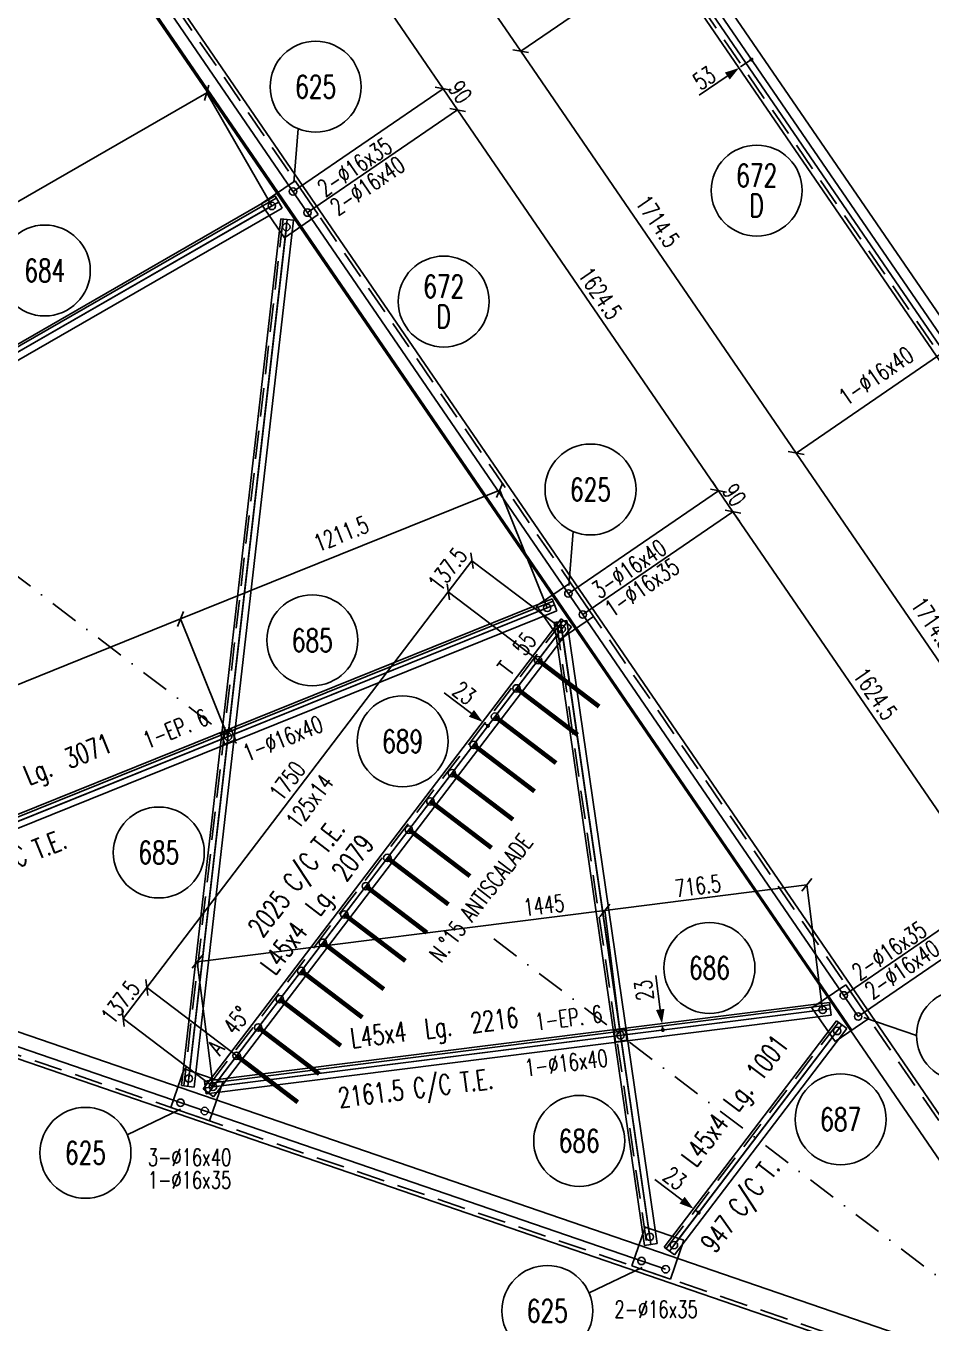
# Model space of a CAD drawing. Extents: x 106643 to 122863, y -59241 to -47761.
# Drawn here: x 110764 to 113947, y -56946 to -52381 of the extents above; entities that cross this region are included whole.
import ezdxf
from ezdxf.enums import TextEntityAlignment as Align

# ---------------------------------------------------------------- set-up
doc = ezdxf.new("R2010")
doc.units = 0
doc.header["$LTSCALE"] = 200
doc.header["$MEASUREMENT"] = 0
doc.linetypes.add('DASHDOT', pattern=[1, 0.5, -0.25, 0, -0.25])
doc.linetypes.add('DASHED', pattern=[0.75, 0.5, -0.25])
doc.layers.get('0').update_dxf_attribs({"linetype": 'CONTINUOUS'})
for name, color, linetype in [('ASSI', 3, 'CONTINUOUS'), ('BOLLINI_1', 7, 'CONTINUOUS'), ('BOLLINI_5', 7, 'CONTINUOUS'), ('FORI', 2, 'CONTINUOUS'), ('LINEA_ANG', 2, 'CONTINUOUS'), ('LINEE_PIASTRE', 2, 'CONTINUOUS'), ('LM', 7, 'CONTINUOUS'), ('LS', 7, 'CONTINUOUS'), ('MZ', 6, 'DASHDOT'), ('PIASTRE', 5, 'CONTINUOUS'), ('QT_MAL', 7, 'CONTINUOUS'), ('QT_MPR', 7, 'CONTINUOUS'), ('TRAT-Y', 7, 'DASHED')]:
    doc.layers.add(name, color=color, linetype=linetype)
doc.styles.add('QUOTE', font='ROMANS8.SHX', dxfattribs={"width": 0.7})
doc.styles.add('RQL', font='ROMANS8.SHX', dxfattribs={"width": 0.7})
doc.styles.add('RS', font='ROMANS8.shx', dxfattribs={"width": 0.7})
doc.styles.get("Standard").update_dxf_attribs({"font": 'ROMANS8.SHX', "width": 0.7})
doc.dimstyles.new('FRECCE1_20', dxfattribs={"dimtxt": 60, "dimasz": 6.6667, "dimexe": 0, "dimexo": 0, "dimgap": 1, "dimtad": 1, "dimzin": 0, "dimdsep": 46, "dimtxsty": 'RS', "dimblk1": 'QUOTP', "dimblk2": 'QUOTF', "dimsah": 1, "dimcen": 0, "dimclrd": 2, "dimclre": 2, "dimclrt": 7, "dimadec": 0, "dimazin": 0, "dimtfac": 1, "dimtix": 1, "dimtmove": 2, "dimatfit": 3, "dimldrblk": 'QUOTP', "dimfxl": 1, "dimtolj": 1, "dimtzin": 0, "dimarcsym": 0})
doc.dimstyles.new('TRATTO_20', dxfattribs={"dimscale": 0, "dimtxt": 60, "dimasz": 40, "dimexe": 0, "dimexo": 0, "dimgap": 10, "dimtad": 1, "dimrnd": 0.5, "dimdsep": 46, "dimtxsty": 'RS', "dimblk1": 'OBLIQUE', "dimblk2": 'OBLIQUE', "dimsah": 1, "dimcen": 0.09, "dimclrd": 2, "dimclre": 2, "dimclrt": 7, "dimadec": 0, "dimazin": 0, "dimtfac": 1, "dimtix": 1, "dimtmove": 2, "dimatfit": 3, "dimfxl": 1, "dimtolj": 1, "dimtzin": 0, "dimarcsym": 0})

# ---------------------------------------------------------------- blocks, each defined once
blk = doc.blocks.new('ASSE98')
blk.add_line((0, 0), (1, 0))
at = {"color": 7, "style": 'QUOTE', "width": 0.5, "flags": 1}
for tag, p in [('TI', (1.38308, 6.82731)), ('DI_S', (1.38308, 6.42178)), ('D_S', (1.38308, 6.02092)), ('E_S', (1.38308, 5.68065)), ('NFORI', (1.36454, 5.29792)), ('ALAR', (1.36349, 4.93246)), ('FAM', (1.3775, 4.54645)), ('ALA', (1.38308, 4.19257)), ('DISP2', (1.38308, 3.84971)), ('DISP1', (1.38308, 3.50686)), ('PINZAF', (1.38308, 3.164)), ('PINZAI', (1.38308, 2.82114)), ('TRP', (1.38308, 2.47829)), ('NP', (1.38308, 2.13543)), ('SV', (1.38308, 1.79257)), ('PESO', (1.38308, 1.44971)), ('QUA', (1.38308, 1.10686)), ('LUN', (1.38308, 0.764)), ('PROF', (1.38308, 0.42114)), ('POS', (1.38308, 0.07829))]:
    blk.add_attdef(tag, p, '', height=0.2, dxfattribs=at)
at = {"color": 7, "flags": 1}
for tag, p in [('LAV1', (3.07431, 6.82847)), ('LAV2', (3.07431, 6.49513)), ('LAV3', (3.07431, 6.1618)), ('LAV4', (3.07431, 5.82847)), ('LAV5', (3.07431, 5.49513)), ('LAV6', (3.07431, 5.1618)), ('LAV7', (3.07431, 4.82847)), ('LAV8', (3.07431, 4.49513)), ('LAV9', (3.07431, 4.1618)), ('LAV10', (3.07431, 3.82847))]:
    blk.add_attdef(tag, p, '', height=0.2, dxfattribs=at)
blk = doc.blocks.new('_OBLIQUE')
at = {"color": 0, "linetype": 'ByBlock'}
blk.add_line((-0.5, -0.5), (0.5, 0.5), dxfattribs=at)
blk = doc.blocks.new('*D58')
at = {"layer": 'QT_MPR', "color": 2, "lineweight": -2, "transparency": 16777216}
for p, q in [((113042.9, -52100.8), (112504.1, -52469.7)), ((112504.1, -52469.7), (113472.7, -53884.4)), ((114011.5, -53515.5), (113472.7, -53884.4))]:
    blk.add_line(p, q, dxfattribs=at)
at = {"layer": 'QT_MPR', "color": 2, "lineweight": -2, "transparency": 16777216, "xscale": 40, "yscale": 40, "zscale": 40}
for p, rotation in [((112504.1, -52469.7), 124.3993142064025), ((113472.7, -53884.4), 304.3993142064025)]:
    blk.add_blockref('_OBLIQUE', p, dxfattribs=dict(at, rotation=rotation))
at = {"layer": 'QT_MPR', "color": 7, "transparency": 16777216, "insert": (112985.7, -53068.6), "char_height": 60, "attachment_point": 5, "rotation": 304.3993, "style": 'RS'}
blk.add_mtext('\\A1;1714.5', dxfattribs=at)
blk = doc.blocks.new('*D57')
at = {"layer": 'QT_MPR', "color": 2, "lineweight": -2, "transparency": 16777216}
for p, q in [((112074.3, -50686.2), (111535.5, -51055.1)), ((111535.5, -51055.1), (112504.1, -52469.7)), ((113042.9, -52100.8), (112504.1, -52469.7))]:
    blk.add_line(p, q, dxfattribs=at)
at = {"layer": 'QT_MPR', "color": 2, "lineweight": -2, "transparency": 16777216, "xscale": 40, "yscale": 40, "zscale": 40}
for p, rotation in [((111535.5, -51055.1), 124.3993142064025), ((112504.1, -52469.7), 304.3993142064025)]:
    blk.add_blockref('_OBLIQUE', p, dxfattribs=dict(at, rotation=rotation))
at = {"layer": 'QT_MPR', "color": 7, "transparency": 16777216, "insert": (112042.3, -51714), "char_height": 60, "attachment_point": 5, "rotation": 304.3993, "style": 'RS'}
blk.add_mtext('\\A1;1714.5', dxfattribs=at)
blk = doc.blocks.new('*D63')
at = {"layer": 'QT_MPR', "color": 2, "lineweight": -2, "transparency": 16777216}
for p, q in [((114011.5, -53515.5), (113472.7, -53884.4)), ((113472.7, -53884.4), (114441.3, -55299)), ((114980.1, -54930.1), (114441.3, -55299))]:
    blk.add_line(p, q, dxfattribs=at)
at = {"layer": 'QT_MPR', "color": 2, "lineweight": -2, "transparency": 16777216, "xscale": 40, "yscale": 40, "zscale": 40}
for p, rotation in [((113472.7, -53884.4), 124.3993142064025), ((114441.3, -55299), 304.3993142064025)]:
    blk.add_blockref('_OBLIQUE', p, dxfattribs=dict(at, rotation=rotation))
at = {"layer": 'QT_MPR', "color": 7, "transparency": 16777216, "insert": (113954.3, -54483.3), "char_height": 60, "attachment_point": 5, "rotation": 304.3993, "style": 'RS'}
blk.add_mtext('\\A1;1714.5', dxfattribs=at)
blk = doc.blocks.new('QUOTP')
at = {"layer": 'ASSI', "color": 2, "const_width": 1.07}
blk.add_lwpolyline([(-0.53, 0, 1), (0.53, 0, 1)], format="xyb", close=True, dxfattribs=at)
blk = doc.blocks.new('QUOTF')
at = {"layer": 'LS', "color": 2}
blk.add_line((7.5, 0), (25.5, 0), dxfattribs=at)
blk.add_solid([(7.5, 2.25), (0, 0), (7.5, -2.25)], dxfattribs=at)
blk = doc.blocks.new('*D169')
at = {"layer": 'QT_MAL', "color": 2, "lineweight": -2, "transparency": 16777216}
blk.add_line((113310.1, -52503), (113277.4, -52525.4), dxfattribs=at)
at = {"layer": 'QT_MAL', "color": 2, "lineweight": -2, "transparency": 16777216, "xscale": 6.6667, "yscale": 6.6667, "zscale": 6.6667}
for name, p, rotation in [('QUOTP', (113315.6, -52499.2), 34.39931420640244), ('QUOTF', (113271.9, -52529.1), 214.3993142064025)]:
    blk.add_blockref(name, p, dxfattribs=dict(at, rotation=rotation))
at = {"layer": 'QT_MAL', "color": 7, "transparency": 16777216, "insert": (113149.5, -52564.6), "char_height": 60, "attachment_point": 5, "rotation": 34.3993, "style": 'RS'}
blk.add_mtext('\\A1;53', dxfattribs=at)
blk = doc.blocks.new('16')
blk.add_circle((0, 0), 1)
blk = doc.blocks.new('MRKR_98')
blk.add_point((0, 0))
at = {"color": 7, "style": 'QUOTE', "width": 0.5, "flags": 1}
for tag, p in [('TI', (3.73, 6.83)), ('AUX2', (3.71, 4.93)), ('NFORI', (3.72, 5.3)), ('DI_S', (3.73, 6.42)), ('D_S', (3.73, 6.02)), ('E_S', (3.73, 5.68)), ('FAM', (3.73, 4.55)), ('AUX1', (3.73, 4.19)), ('COMMESSA', (3.73, 3.85)), ('MD', (3.73, 3.51)), ('MP', (3.73, 3.16)), ('LARGHEZZA', (3.73, 2.82)), ('SPESSORE', (3.73, 2.48)), ('NP', (3.73, 2.14)), ('SV', (3.73, 1.79)), ('PESO', (3.73, 1.45)), ('QUA', (3.73, 1.11)), ('LUN', (3.73, 0.76)), ('PROF', (3.73, 0.42)), ('POS', (3.73, 0.08))]:
    blk.add_attdef(tag, p, '', height=0.2, dxfattribs=at)
at = {"color": 7, "flags": 1}
for tag, p in [('LAV1', (5.26, 6.88)), ('LAV2', (5.26, 6.55)), ('LAV3', (5.26, 6.21)), ('LAV4', (5.26, 5.88)), ('LAV5', (5.26, 5.55)), ('LAV6', (5.26, 5.21)), ('LAV7', (5.26, 4.88)), ('LAV8', (5.26, 4.55)), ('LAV9', (5.26, 4.21)), ('LAV10', (5.26, 3.88))]:
    blk.add_attdef(tag, p, '', height=0.2, dxfattribs=at)
blk = doc.blocks.new('*D72')
at = {"layer": 'QT_MPR', "color": 2, "lineweight": -2, "transparency": 16777216}
for p, q in [((110785.3, -51623.3), (111313.3, -51261.7)), ((111313.3, -51261.7), (112231.1, -52602.1)), ((111703, -52963.7), (112231.1, -52602.1))]:
    blk.add_line(p, q, dxfattribs=at)
at = {"layer": 'QT_MPR', "color": 2, "lineweight": -2, "transparency": 16777216, "xscale": 40, "yscale": 40, "zscale": 40}
for p, rotation in [((111313.3, -51261.7), 124.3993142064036), ((112231.1, -52602.1), 304.3993142064036)]:
    blk.add_blockref('_OBLIQUE', p, dxfattribs=dict(at, rotation=rotation))
at = {"layer": 'QT_MPR', "color": 7, "transparency": 16777216, "insert": (111808.8, -51908.7), "char_height": 60, "attachment_point": 5, "rotation": 304.3993, "style": 'RS'}
blk.add_mtext('\\A1;1624.5', dxfattribs=at)
blk = doc.blocks.new('*D75')
at = {"layer": 'QT_MPR', "color": 2, "lineweight": -2, "transparency": 16777216}
for p, q in [((111703, -52963.7), (112231.1, -52602.1)), ((112231.1, -52602.1), (112281.9, -52676.4)), ((111753.9, -53037.9), (112281.9, -52676.4))]:
    blk.add_line(p, q, dxfattribs=at)
at = {"layer": 'QT_MPR', "color": 2, "lineweight": -2, "transparency": 16777216, "xscale": 40, "yscale": 40, "zscale": 40}
for p, rotation in [((112231.1, -52602.1), 124.3993142064036), ((112281.9, -52676.4), 304.3993142064036)]:
    blk.add_blockref('_OBLIQUE', p, dxfattribs=dict(at, rotation=rotation))
at = {"layer": 'QT_MPR', "color": 7, "transparency": 16777216, "insert": (112291, -52613.5), "char_height": 60, "attachment_point": 5, "rotation": 304.3993, "style": 'RS'}
blk.add_mtext('\\A1;90', dxfattribs=at)
blk = doc.blocks.new('*D74')
at = {"layer": 'QT_MPR', "color": 2, "lineweight": -2, "transparency": 16777216}
for p, q in [((111753.9, -53037.9), (112281.9, -52676.4)), ((112281.9, -52676.4), (113199.7, -54016.7)), ((112671.6, -54378.3), (113199.7, -54016.7))]:
    blk.add_line(p, q, dxfattribs=at)
at = {"layer": 'QT_MPR', "color": 2, "lineweight": -2, "transparency": 16777216, "xscale": 40, "yscale": 40, "zscale": 40}
for p, rotation in [((112281.9, -52676.4), 124.3993142064036), ((113199.7, -54016.7), 304.3993142064036)]:
    blk.add_blockref('_OBLIQUE', p, dxfattribs=dict(at, rotation=rotation))
at = {"layer": 'QT_MPR', "color": 7, "transparency": 16777216, "insert": (112783.4, -53322), "char_height": 60, "attachment_point": 5, "rotation": 304.3993, "style": 'RS'}
blk.add_mtext('\\A1;1624.5', dxfattribs=at)
blk = doc.blocks.new('*D77')
at = {"layer": 'QT_MPR', "color": 2, "lineweight": -2, "transparency": 16777216}
for p, q in [((113199.7, -54016.7), (113177.1, -53983.7)), ((112671.6, -54378.3), (113199.7, -54016.7)), ((113199.7, -54016.7), (113250.5, -54091)), ((112722.5, -54452.6), (113250.5, -54091)), ((113250.5, -54091), (113273.1, -54124))]:
    blk.add_line(p, q, dxfattribs=at)
at = {"layer": 'QT_MPR', "color": 2, "lineweight": -2, "transparency": 16777216, "xscale": 40, "yscale": 40, "zscale": 40}
for p, rotation in [((113199.7, -54016.7), 304.3993142064036), ((113250.5, -54091), 124.3993142064036)]:
    blk.add_blockref('_OBLIQUE', p, dxfattribs=dict(at, rotation=rotation))
at = {"layer": 'QT_MPR', "color": 7, "transparency": 16777216, "insert": (113255.3, -54031.5), "char_height": 60, "attachment_point": 5, "rotation": 304.3993, "style": 'RS'}
blk.add_mtext('\\A1;90', dxfattribs=at)
blk = doc.blocks.new('*D76')
at = {"layer": 'QT_MPR', "color": 2, "lineweight": -2, "transparency": 16777216}
for p, q in [((112722.5, -54452.6), (113250.5, -54091)), ((113250.5, -54091), (114168.3, -55431.4)), ((113640.2, -55792.9), (114168.3, -55431.4))]:
    blk.add_line(p, q, dxfattribs=at)
at = {"layer": 'QT_MPR', "color": 2, "lineweight": -2, "transparency": 16777216, "xscale": 40, "yscale": 40, "zscale": 40}
for p, rotation in [((113250.5, -54091), 124.3993142064036), ((114168.3, -55431.4), 304.3993142064036)]:
    blk.add_blockref('_OBLIQUE', p, dxfattribs=dict(at, rotation=rotation))
at = {"layer": 'QT_MPR', "color": 7, "transparency": 16777216, "insert": (113751.2, -54732.1), "char_height": 60, "attachment_point": 5, "rotation": 304.3993, "style": 'RS'}
blk.add_mtext('\\A1;1624.5', dxfattribs=at)
blk = doc.blocks.new('*D79')
at = {"layer": 'QT_MPR', "color": 2, "lineweight": -2, "transparency": 16777216}
for p, q in [((113640.2, -55792.9), (114168.3, -55431.4)), ((114168.3, -55431.4), (114219.1, -55505.6)), ((113691.1, -55867.2), (114219.1, -55505.6))]:
    blk.add_line(p, q, dxfattribs=at)
at = {"layer": 'QT_MPR', "color": 2, "lineweight": -2, "transparency": 16777216, "xscale": 40, "yscale": 40, "zscale": 40}
for p, rotation in [((114168.3, -55431.4), 124.3993142064036), ((114219.1, -55505.6), 304.3993142064036)]:
    blk.add_blockref('_OBLIQUE', p, dxfattribs=dict(at, rotation=rotation))
at = {"layer": 'QT_MPR', "color": 7, "transparency": 16777216, "insert": (114235.7, -55437), "char_height": 60, "attachment_point": 5, "rotation": 304.3993, "style": 'RS'}
blk.add_mtext('\\A1;90', dxfattribs=at)
blk = doc.blocks.new('*D78')
at = {"layer": 'QT_MPR', "color": 2, "lineweight": -2, "transparency": 16777216}
for p, q in [((113691.1, -55867.2), (114219.1, -55505.6)), ((114219.1, -55505.6), (114967.3, -56598.4)), ((114472.3, -56937.4), (114967.3, -56598.4))]:
    blk.add_line(p, q, dxfattribs=at)
at = {"layer": 'QT_MPR', "color": 2, "lineweight": -2, "transparency": 16777216, "xscale": 40, "yscale": 40, "zscale": 40}
for p, rotation in [((114219.1, -55505.6), 124.3993142064036), ((114967.3, -56598.4), 304.3993142064036)]:
    blk.add_blockref('_OBLIQUE', p, dxfattribs=dict(at, rotation=rotation))
at = {"layer": 'QT_MPR', "color": 7, "transparency": 16777216, "insert": (114624.5, -56013.5), "char_height": 60, "attachment_point": 5, "rotation": 304.3993, "style": 'RS'}
blk.add_mtext('\\A1;1324.5', dxfattribs=at)
blk = doc.blocks.new('*D174')
at = {"layer": 'QT_MAL', "color": 2, "lineweight": -2, "transparency": 16777216}
blk.add_line((113003, -55908.2), (113001.8, -55898.6), dxfattribs=at)
at = {"layer": 'QT_MAL', "color": 2, "lineweight": -2, "transparency": 16777216, "xscale": 6.6667, "yscale": 6.6667, "zscale": 6.6667}
for name, p, rotation in [('QUOTF', (113001, -55892), 97.2026558684446), ('QUOTP', (113003.9, -55914.8), 277.2026558684446)]:
    blk.add_blockref(name, p, dxfattribs=dict(at, rotation=rotation))
at = {"layer": 'QT_MAL', "color": 7, "transparency": 16777216, "insert": (112937.9, -55775.4), "char_height": 60, "attachment_point": 5, "rotation": 97.2027, "style": 'RS'}
blk.add_mtext('\\A1;23', dxfattribs=at)
blk = doc.blocks.new('*D173')
at = {"layer": 'QT_MAL', "color": 2, "lineweight": -2, "transparency": 16777216}
blk.add_line((113124.5, -56553.8), (113116.8, -56548), dxfattribs=at)
at = {"layer": 'QT_MAL', "color": 2, "lineweight": -2, "transparency": 16777216, "xscale": 6.6667, "yscale": 6.6667, "zscale": 6.6667}
for name, p, rotation in [('QUOTF', (113111.5, -56543.9), 142.7210352037879), ('QUOTP', (113129.8, -56557.9), 322.7210352037879)]:
    blk.add_blockref(name, p, dxfattribs=dict(at, rotation=rotation))
at = {"layer": 'QT_MAL', "color": 7, "transparency": 16777216, "insert": (113046, -56437.3), "char_height": 60, "attachment_point": 5, "rotation": 322.721, "style": 'RS'}
blk.add_mtext('\\A1;23', dxfattribs=at)
blk = doc.blocks.new('*D85')
at = {"layer": 'QT_MPR', "color": 2, "lineweight": -2, "transparency": 16777216}
for p, q in [((111366.1, -55675.3), (112799.8, -55494.1)), ((112855.3, -55933.6), (112799.8, -55494.1)), ((111421.6, -56114.8), (111366.1, -55675.3))]:
    blk.add_line(p, q, dxfattribs=at)
at = {"layer": 'QT_MPR', "color": 2, "lineweight": -2, "transparency": 16777216, "xscale": 40, "yscale": 40, "zscale": 40}
for p, rotation in [((112799.8, -55494.1), 7.202655868444603), ((111366.1, -55675.3), 187.2026558684446)]:
    blk.add_blockref('_OBLIQUE', p, dxfattribs=dict(at, rotation=rotation))
at = {"layer": 'QT_MPR', "color": 7, "transparency": 16777216, "insert": (112585.4, -55475.7), "char_height": 60, "attachment_point": 5, "rotation": 7.2027, "style": 'RS'}
blk.add_mtext('\\A1;1445', dxfattribs=at)
blk = doc.blocks.new('*D84')
at = {"layer": 'QT_MPR', "color": 2, "lineweight": -2, "transparency": 16777216}
for p, q in [((112799.8, -55494.1), (113510.4, -55404.3)), ((113566, -55843.8), (113510.4, -55404.3)), ((112855.3, -55933.6), (112799.8, -55494.1))]:
    blk.add_line(p, q, dxfattribs=at)
at = {"layer": 'QT_MPR', "color": 2, "lineweight": -2, "transparency": 16777216, "xscale": 40, "yscale": 40, "zscale": 40}
for p, rotation in [((113510.4, -55404.3), 7.202655868444603), ((112799.8, -55494.1), 187.2026558684446)]:
    blk.add_blockref('_OBLIQUE', p, dxfattribs=dict(at, rotation=rotation))
at = {"layer": 'QT_MPR', "color": 7, "transparency": 16777216, "insert": (113127.4, -55407.5), "char_height": 60, "attachment_point": 5, "rotation": 7.2027, "style": 'RS'}
blk.add_mtext('\\A1;716.5', dxfattribs=at)
blk = doc.blocks.new('*D83')
at = {"layer": 'QT_MPR', "color": 2, "lineweight": -2, "transparency": 16777216}
for p, q in [((109633, -55143.7), (111307.2, -54468.2)), ((111474.2, -54882.3), (111307.2, -54468.2)), ((109800.1, -55557.8), (109633, -55143.7))]:
    blk.add_line(p, q, dxfattribs=at)
at = {"layer": 'QT_MPR', "color": 2, "lineweight": -2, "transparency": 16777216, "xscale": 40, "yscale": 40, "zscale": 40}
for p, rotation in [((111307.2, -54468.2), 21.9738521978204), ((109633, -55143.7), 201.9738521978204)]:
    blk.add_blockref('_OBLIQUE', p, dxfattribs=dict(at, rotation=rotation))
at = {"layer": 'QT_MPR', "color": 7, "transparency": 16777216, "insert": (110483.3, -54750.9), "char_height": 60, "attachment_point": 5, "rotation": 21.9739, "style": 'RS'}
blk.add_mtext('\\A1;1805', dxfattribs=at)
blk = doc.blocks.new('*D82')
at = {"layer": 'QT_MPR', "color": 2, "lineweight": -2, "transparency": 16777216}
for p, q in [((111307.2, -54468.2), (112430.3, -54015.1)), ((112597.4, -54429.2), (112430.3, -54015.1)), ((111474.2, -54882.3), (111307.2, -54468.2))]:
    blk.add_line(p, q, dxfattribs=at)
at = {"layer": 'QT_MPR', "color": 2, "lineweight": -2, "transparency": 16777216, "xscale": 40, "yscale": 40, "zscale": 40}
for p, rotation in [((112430.3, -54015.1), 21.9738521978204), ((111307.2, -54468.2), 201.9738521978204)]:
    blk.add_blockref('_OBLIQUE', p, dxfattribs=dict(at, rotation=rotation))
at = {"layer": 'QT_MPR', "color": 7, "transparency": 16777216, "insert": (111872.5, -54168.4), "char_height": 60, "attachment_point": 5, "rotation": 21.9739, "style": 'RS'}
blk.add_mtext('\\A1;1211.5', dxfattribs=at)
blk = doc.blocks.new('*D80')
at = {"layer": 'QT_MPR', "color": 2, "lineweight": -2, "transparency": 16777216}
for p, q in [((109914.5, -53471.3), (111399.5, -52616.3)), ((111628.8, -53014.5), (111399.5, -52616.3)), ((110143.7, -53869.5), (109914.5, -53471.3))]:
    blk.add_line(p, q, dxfattribs=at)
at = {"layer": 'QT_MPR', "color": 2, "lineweight": -2, "transparency": 16777216, "xscale": 40, "yscale": 40, "zscale": 40}
for p, rotation in [((111399.5, -52616.3), 29.93050479606758), ((109914.5, -53471.3), 209.9305047960676)]:
    blk.add_blockref('_OBLIQUE', p, dxfattribs=dict(at, rotation=rotation))
at = {"layer": 'QT_MPR', "color": 7, "transparency": 16777216, "insert": (110640.6, -52992.1), "char_height": 60, "attachment_point": 5, "rotation": 29.9305, "style": 'RS'}
blk.add_mtext('\\A1;1713.5', dxfattribs=at)
blk = doc.blocks.new('xxx')
blk.add_circle((0, 0), 8)
at = {"color": 3, "style": 'RQL', "width": 0.7}
blk.add_attdef('POS', text='', height=4, dxfattribs=at).set_placement((0, 0), align=Align.MIDDLE)
at = {"color": 3, "style": 'RQL', "width": 0.7, "flags": 1}
blk.add_attdef('POS1', (-0.39, -5.42), '', height=2, dxfattribs=at)
at = {"style": 'RQL', "width": 0.7, "flags": 1}
blk.add_attdef('TIPO', (-0.39, -8.66), '', height=2, dxfattribs=at)
blk = doc.blocks.new('YYY')
blk.add_circle((0, 0), 8)
at = {"color": 3, "style": 'RQL', "width": 0.7}
for tag, p in [('POS3', (0, 0.65)), ('POS2', (0, -4.63))]:
    blk.add_attdef(tag, text='', height=4, dxfattribs=at).set_placement(p, align=Align.CENTER)
at = {"style": 'RQL', "width": 0.7, "flags": 1}
blk.add_attdef('TIPO', text='', height=3, dxfattribs=at).set_placement((0, 0), align=Align.MIDDLE_CENTER)
blk = doc.blocks.new('IQ')
for p, q in [((0.5, 0.5), (-0.5, 0.5)), ((-0.5, 0.5), (-0.5, -0.5)), ((0.5, -0.5), (0.5, 0.5)), ((-0.5, -0.5), (0.5, -0.5))]:
    blk.add_line(p, q)
at = {"flags": 1}
for tag, p in [('SPESSORE', (0, -0.01)), ('NUMERO', (0, -0.34))]:
    blk.add_attdef(tag, p, '', height=0.2, dxfattribs=at)
blk = doc.blocks.new('bull')
at = {"style": 'RS', "width": 0.7, "flags": 1}
for tag, p in [('NN', (-12.25, 0)), ('DIAMETRO', (0, -4.86)), ('SERRAGGIO', (0, -9.71)), ('LUNGHEZZA', (0, -14.57)), ('NB', (0, -19.43)), ('TIPO', (0, -24.12)), ('EL', (-0.14, -29))]:
    blk.add_attdef(tag, p, '', height=3, dxfattribs=at)
at = {"style": 'RS', "width": 0.7}
blk.add_attdef('BULLONE', (0, 0), '', height=3, dxfattribs=at)
blk = doc.blocks.new('imbbull')
at = {"style": 'RS', "width": 0.7, "flags": 1}
for tag, p in [('NN', (-11.1, 0)), ('DIAMETRO', (0, -4.86)), ('SERRAGGIO', (0, -9.71)), ('LUNGHEZZA', (0, -14.57)), ('NB', (0, -19.43)), ('TIPO', (0, -24.38)), ('EL', (-0.14, -29.26))]:
    blk.add_attdef(tag, p, '', height=3, dxfattribs=at)
at = {"style": 'RS', "width": 0.7}
blk.add_attdef('BULLONE', (0, 0), '', height=3, dxfattribs=at)
blk = doc.blocks.new('*D122')
at = {"layer": 'QT_MPR', "color": 2, "lineweight": -2, "transparency": 16777216}
for p, q in [((111105.8, -55874.4), (111189, -55765)), ((111504.9, -56005.4), (111189, -55765)), ((111421.6, -56114.8), (111105.8, -55874.4))]:
    blk.add_line(p, q, dxfattribs=at)
at = {"layer": 'QT_MPR', "color": 2, "lineweight": -2, "transparency": 16777216, "xscale": 40, "yscale": 40, "zscale": 40}
for p, rotation in [((111189, -55765), 52.72103520378789), ((111105.8, -55874.4), 232.7210352037879)]:
    blk.add_blockref('_OBLIQUE', p, dxfattribs=dict(at, rotation=rotation))
at = {"layer": 'QT_MPR', "color": 7, "transparency": 16777216, "insert": (111095.6, -55816.9), "char_height": 60, "attachment_point": 5, "rotation": 52.721, "style": 'RS'}
blk.add_mtext('\\A1;137.5', dxfattribs=at)
blk = doc.blocks.new('*D121')
at = {"layer": 'QT_MPR', "color": 2, "lineweight": -2, "transparency": 16777216}
for p, q in [((111189, -55765), (112249.1, -54372.4)), ((112564.9, -54612.8), (112249.1, -54372.4)), ((111504.9, -56005.4), (111189, -55765))]:
    blk.add_line(p, q, dxfattribs=at)
at = {"layer": 'QT_MPR', "color": 2, "lineweight": -2, "transparency": 16777216, "xscale": 40, "yscale": 40, "zscale": 40}
for p, rotation in [((112249.1, -54372.4), 52.72103520378789), ((111189, -55765), 232.7210352037879)]:
    blk.add_blockref('_OBLIQUE', p, dxfattribs=dict(at, rotation=rotation))
at = {"layer": 'QT_MPR', "color": 7, "transparency": 16777216, "insert": (111762, -55110.4), "char_height": 60, "attachment_point": 5, "rotation": 52.721, "style": 'RS'}
blk.add_mtext('\\A1;125x14', dxfattribs=at)
blk = doc.blocks.new('*D120')
at = {"layer": 'QT_MPR', "color": 2, "lineweight": -2, "transparency": 16777216}
for p, q in [((111189, -55765), (112249.1, -54372.4)), ((112564.9, -54612.8), (112249.1, -54372.4)), ((111504.9, -56005.4), (111189, -55765))]:
    blk.add_line(p, q, dxfattribs=at)
at = {"layer": 'QT_MPR', "color": 2, "lineweight": -2, "transparency": 16777216, "xscale": 40, "yscale": 40, "zscale": 40}
for p, rotation in [((112249.1, -54372.4), 52.72103520378789), ((111189, -55765), 232.7210352037879)]:
    blk.add_blockref('_OBLIQUE', p, dxfattribs=dict(at, rotation=rotation))
at = {"layer": 'QT_MPR', "color": 7, "transparency": 16777216, "insert": (111683.1, -55038.2), "char_height": 60, "attachment_point": 5, "rotation": 52.721, "style": 'RS'}
blk.add_mtext('\\A1;1750', dxfattribs=at)
blk = doc.blocks.new('*D119')
at = {"layer": 'QT_MPR', "color": 2, "lineweight": -2, "transparency": 16777216}
for p, q in [((112249.1, -54372.4), (112332.4, -54263)), ((112648.2, -54503.4), (112332.4, -54263)), ((112564.9, -54612.8), (112249.1, -54372.4))]:
    blk.add_line(p, q, dxfattribs=at)
at = {"layer": 'QT_MPR', "color": 2, "lineweight": -2, "transparency": 16777216, "xscale": 40, "yscale": 40, "zscale": 40}
for p, rotation in [((112332.4, -54263), 52.72103520378789), ((112249.1, -54372.4), 232.7210352037879)]:
    blk.add_blockref('_OBLIQUE', p, dxfattribs=dict(at, rotation=rotation))
at = {"layer": 'QT_MPR', "color": 7, "transparency": 16777216, "insert": (112246.4, -54292.9), "char_height": 60, "attachment_point": 5, "rotation": 52.721, "style": 'RS'}
blk.add_mtext('\\A1;137.5', dxfattribs=at)
blk = doc.blocks.new('*D177')
at = {"layer": 'QT_MAL', "color": 2, "lineweight": -2, "transparency": 16777216}
blk.add_line((112383.3, -54840.5), (112375.6, -54834.6), dxfattribs=at)
at = {"layer": 'QT_MAL', "color": 2, "lineweight": -2, "transparency": 16777216, "xscale": 6.6667, "yscale": 6.6667, "zscale": 6.6667}
for name, p, rotation in [('QUOTF', (112370.3, -54830.6), 142.7210352037879), ('QUOTP', (112388.6, -54844.5), 322.7210352037879)]:
    blk.add_blockref(name, p, dxfattribs=dict(at, rotation=rotation))
at = {"layer": 'QT_MAL', "color": 7, "transparency": 16777216, "insert": (112305.5, -54729.1), "char_height": 60, "attachment_point": 5, "rotation": 322.721, "style": 'RS'}
blk.add_mtext('\\A1;23', dxfattribs=at)

msp = doc.modelspace()

# ---------------------------------------------------------------- linework, layer by layer
at = {"layer": 'LINEA_ANG'}
for p, q in [((111090.293, -49342.91), (115709.948, -56089.919)), ((115734.492, -55966.462), (111189.977, -49329.194)), ((114472.267, -56937.354), (109852.613, -50190.346)), ((109778.352, -50241.192), (114398.007, -56988.2)), ((111639.684, -52979.376), (108142.827, -54992.636)), ((111643.925, -52986.743), (108147.068, -55000.003)), ((111664.631, -53022.708), (111639.684, -52979.376)), ((108167.774, -55035.968), (111664.631, -53022.708)), ((111659.825, -53059.333), (111310.486, -56110.399)), ((111355.194, -56115.518), (111704.533, -53064.452)), ((111704.533, -53064.452), (111659.825, -53059.333)), ((109766.479, -55546.6), (112614.385, -54397.483)), ((109769.659, -55554.483), (112617.565, -54405.365)), ((112614.385, -54397.483), (112631.223, -54439.214)), ((112631.223, -54439.214), (109783.317, -55588.331)), ((112646.257, -54468.001), (111387.015, -56122.252)), ((111422.821, -56149.509), (112682.064, -54495.257)), ((112666.108, -54473.541), (112621.573, -54479.99)), ((112621.573, -54479.99), (112939.147, -56673.116)), ((112682.064, -54495.257), (112646.257, -54468.001)), ((112983.683, -56666.667), (112666.108, -54473.541)), ((114282.73, -57139.865), (106705.29, -54537.066)), ((106676.053, -54622.185), (114253.492, -57224.983)), ((111391.929, -56095.359), (113590.442, -55817.518)), ((111392.994, -56103.792), (113591.508, -55825.951)), ((113590.442, -55817.518), (113596.084, -55862.163)), ((113596.084, -55862.163), (111397.571, -56140.004)), ((113614.857, -55882.642), (113008.555, -56679.133)), ((113044.362, -56706.389), (113650.664, -55909.898)), ((113650.664, -55909.898), (113614.857, -55882.642)), ((111397.571, -56140.004), (111391.929, -56095.359)), ((111310.486, -56110.399), (111355.194, -56115.518)), ((111387.015, -56122.252), (111422.821, -56149.509)), ((112939.147, -56673.116), (112983.683, -56666.667)), ((113008.555, -56679.133), (113044.362, -56706.389))]:
    msp.add_line(p, q, dxfattribs=at)
at = {"layer": 'LINEE_PIASTRE'}
for p, q in [((111710.044, -52926.135), (111591.226, -53007.489)), ((111791.398, -53044.953), (111710.044, -52926.135)), ((111591.226, -53007.489), (111672.58, -53126.307)), ((111672.58, -53126.307), (111791.398, -53044.953)), ((112678.644, -54340.776), (112559.826, -54422.13)), ((112759.998, -54459.594), (112678.644, -54340.776)), ((112559.826, -54422.13), (112641.18, -54540.947)), ((112641.18, -54540.947), (112759.998, -54459.594)), ((113647.244, -55755.417), (113528.426, -55836.771)), ((113728.598, -55874.235), (113647.244, -55755.417)), ((113528.426, -55836.771), (113609.78, -55955.588)), ((113609.78, -55955.588), (113728.598, -55874.235)), ((111272.936, -56187.437), (111319.716, -56051.248)), ((111319.716, -56051.248), (111455.906, -56098.028)), ((111455.906, -56098.028), (111409.126, -56234.217)), ((111409.126, -56234.217), (111272.936, -56187.437)), ((112894.412, -56744.403), (112941.192, -56608.213)), ((112941.192, -56608.213), (113077.382, -56654.994)), ((113077.382, -56654.994), (113030.602, -56791.183)), ((113030.602, -56791.183), (112894.412, -56744.403))]:
    msp.add_line(p, q, dxfattribs=at)
at = {"layer": 'LS', "color": 6}
for p, q in [((115920.784, -56344.744), (111077.784, -49271.539)), ((113669.189, -55914.911), (109611.307, -49988.373)), ((113691.065, -55867.21), (109819.608, -50212.944)), ((114980.059, -54930.103), (112074.259, -50686.18)), ((111706.037, -52932.569), (111721.355, -52742.758)), ((108178.647, -55000.86), (111628.759, -53014.514)), ((111679.605, -53088.774), (111336.481, -56085.554)), ((112672.936, -54350.076), (112688.254, -54160.266)), ((109800.123, -55557.826), (112597.359, -54429.155)), ((112648.205, -54503.415), (111421.599, -56114.792)), ((112648.205, -54503.415), (112957.957, -56642.52)), ((113013.837, -56756.876), (108064.291, -55056.741)), ((111421.599, -56114.792), (113565.959, -55843.795)), ((113711.152, -55871.116), (113896.045, -55933.991)), ((113043.075, -56671.758), (113616.805, -55918.056)), ((111119.894, -56283.562), (111306.798, -56193.628)), ((112744.524, -56840.189), (112931.427, -56750.255))]:
    msp.add_line(p, q, dxfattribs=at)
at = {"layer": 'LS', "color": 6, "const_width": 16}
for points in [[(112564.921, -54612.824), (112779.759, -54776.362)], [(112413.497, -54811.748), (112628.335, -54975.286)], [(112262.073, -55010.672), (112476.911, -55174.21)], [(112110.649, -55209.595), (112325.487, -55373.133)], [(111959.155, -55408.612), (112173.993, -55572.15)], [(111807.731, -55607.536), (112022.569, -55771.074)], [(111656.307, -55806.46), (111871.144, -55969.998)], [(111504.882, -56005.384), (111719.72, -56168.922)]]:
    msp.add_lwpolyline(points, dxfattribs=at)
at = {"layer": 'LS', "color": 2, "linetype": 'DASHED', "const_width": 16}
for points in [[(112489.209, -54712.286), (112704.047, -54875.824)], [(112337.785, -54911.21), (112552.623, -55074.748)], [(112186.361, -55110.133), (112401.199, -55273.672)], [(112034.867, -55309.15), (112249.705, -55472.688)], [(111883.443, -55508.074), (112098.281, -55671.612)], [(111732.019, -55706.998), (111946.856, -55870.536)], [(111580.595, -55905.922), (111795.432, -56069.46)]]:
    msp.add_lwpolyline(points, dxfattribs=at)
at = {"layer": 'MZ'}
for p, q in [((107992.774, -52232.172), (111504.597, -54905.427)), ((112409.385, -55594.166), (114432.315, -57134.053))]:
    msp.add_line(p, q, dxfattribs=at)
at = {"layer": 'TRAT-Y'}
for p, q in [((111101.02, -49335.566), (115720.674, -56082.574)), ((109935.186, -50333.954), (114461.622, -56944.818)), ((111668.27, -53060.3), (111318.931, -56111.366)), ((112653.021, -54473.149), (111393.778, -56127.401)), ((112629.985, -54478.772), (112947.559, -56671.898)), ((106680.276, -54609.89), (114257.715, -57212.688)), ((113621.621, -55887.79), (113015.319, -56684.282))]:
    msp.add_line(p, q, dxfattribs=at)

# ---------------------------------------------------------------- block references
at = {"layer": 'ASSI'}
for p, xscale, rotation in [((111115.047, -49325.961), 8177, 304.3993142064026), ((106676.053, -54622.185), 8012, 341.0427562011729)]:
    msp.add_blockref('ASSE98', p, dxfattribs=dict(at, xscale=xscale, rotation=rotation))
for p, xscale, zscale, rotation in [((114472.267, -56937.354), 8176.999999999999, 8176.999999999999, 124.3993142064035), ((111682.676, -53061.95), 3071, 3071, 263.4682182097559), ((112644.335, -54476.694), 2216, 2216, 278.2394145391318)]:
    msp.add_blockref('ASSE98', p, dxfattribs=dict(at, xscale=xscale, zscale=zscale, rotation=rotation))
ref = msp.add_blockref('ASSE98', (111652.158, -53001.042), dxfattribs=dict(at, xscale=4035, zscale=4035, rotation=209.9305047960676))
ref.add_attrib('PROF', 'L50x4', (108977.125, -54419.991), dxfattribs={"layer": '0', "color": 2, "height": 70, "rotation": 29.930505, "style": 'QUOTE', "width": 0.7})
ref.add_attrib('LUN', '4035', (109414.658, -54168.088), dxfattribs={"layer": '0', "color": 2, "height": 70, "rotation": 29.930505, "style": 'QUOTE', "width": 0.7})
ref.add_attrib('PESO', '3981 C/C T.E.', (109116.831, -54662.647), dxfattribs={"layer": '0', "color": 2, "height": 70, "rotation": 29.930505, "style": 'QUOTE', "width": 0.7})
ref.add_attrib('SV', 'Lg.', (109281.082, -54244.993), dxfattribs={"layer": '0', "color": 2, "height": 70, "rotation": 29.930505, "style": 'QUOTE', "width": 0.7})
ref = msp.add_blockref('ASSE98', (112622.991, -54418.812), dxfattribs=dict(at, xscale=3071, zscale=3071, rotation=201.9738521978204))
ref.add_attrib('PROF', 'L45x4', (110448.52, -55185.132), dxfattribs={"layer": '0', "color": 2, "height": 70, "rotation": 21.973852, "style": 'QUOTE', "width": 0.7})
ref.add_attrib('LUN', '3071', (110916.711, -54996.22), dxfattribs={"layer": '0', "color": 2, "height": 70, "rotation": 21.973852, "style": 'QUOTE', "width": 0.7})
ref.add_attrib('PESO', '3016.5 C/C T.E.', (110404.823, -55476.425), dxfattribs={"layer": '0', "color": 2, "height": 70, "rotation": 21.973852, "style": 'QUOTE', "width": 0.7})
ref.add_attrib('SV', 'Lg.', (110773.775, -55053.894), dxfattribs={"layer": '0', "color": 2, "height": 70, "rotation": 21.973852, "style": 'QUOTE', "width": 0.7})
ref = msp.add_blockref('ASSE98', (112664.558, -54481.932), dxfattribs=dict(at, xscale=2079, zscale=2079, rotation=232.7210352037878))
ref.add_attrib('PROF', 'L45x4', (111638.17, -55726.542), dxfattribs={"layer": '0', "color": 2, "height": 70, "rotation": 52.721035, "style": 'QUOTE', "width": 0.7})
ref.add_attrib('LUN', '2079', (111889.877, -55395.878), dxfattribs={"layer": '0', "color": 2, "height": 70, "rotation": 52.721035, "style": 'QUOTE', "width": 0.7})
ref.add_attrib('PESO', '2025 C/C T.E.', (111595.586, -55593.554), dxfattribs={"layer": '0', "color": 2, "height": 70, "rotation": 52.721035, "style": 'QUOTE', "width": 0.7})
ref.add_attrib('SV', 'Lg.', (111796.259, -55518.863), dxfattribs={"layer": '0', "color": 2, "height": 70, "rotation": 52.721035, "style": 'QUOTE', "width": 0.7})
ref.add_attrib('LAV1', 'T  55', (112467.057, -54670.997), dxfattribs={"layer": '0', "color": 254, "height": 60, "rotation": 52.721035, "width": 0.7})
ref.add_attrib('LAV2', 'A  45%%d', (111445.968, -56007.884), dxfattribs={"layer": '0', "color": 254, "height": 60, "rotation": 52.721035, "width": 0.7})
ref = msp.add_blockref('ASSE98', (113593.326, -55840.337), dxfattribs=dict(at, xscale=2216, zscale=2216, rotation=187.2026558684446))
ref.add_attrib('PROF', 'L45x4', (111909.647, -55978.386), dxfattribs={"layer": '0', "color": 2, "height": 70, "rotation": 7.202656, "style": 'QUOTE', "width": 0.7})
ref.add_attrib('LUN', '2216', (112332.36, -55924.965), dxfattribs={"layer": '0', "color": 2, "height": 70, "rotation": 7.202656, "style": 'QUOTE', "width": 0.7})
ref.add_attrib('PESO', '2161.5 C/C T.E.', (111867.038, -56188.36), dxfattribs={"layer": '0', "color": 2, "height": 70, "rotation": 7.202656, "style": 'QUOTE', "width": 0.7})
ref.add_attrib('SV', 'Lg.', (112170.336, -55945.441), dxfattribs={"layer": '0', "color": 2, "height": 70, "rotation": 7.202656, "style": 'QUOTE', "width": 0.7})
ref = msp.add_blockref('ASSE98', (113633.158, -55896.573), dxfattribs=dict(at, xscale=1001, zscale=1001, rotation=232.7210352037878))
ref.add_attrib('PROF', 'L45x4', (113119.342, -56401.514), dxfattribs={"layer": '0', "color": 2, "height": 70, "rotation": 52.721035, "style": 'QUOTE', "width": 0.7})
ref.add_attrib('LUN', '1001', (113348.173, -56100.903), dxfattribs={"layer": '0', "color": 2, "height": 70, "rotation": 52.721035, "style": 'QUOTE', "width": 0.7})
ref.add_attrib('PESO', '947 C/C T.', (113187.394, -56704.606), dxfattribs={"layer": '0', "color": 2, "height": 70, "rotation": 52.721035, "style": 'QUOTE', "width": 0.7})
ref.add_attrib('SV', 'Lg.', (113267.035, -56207.492), dxfattribs={"layer": '0', "color": 2, "height": 70, "rotation": 52.721035, "style": 'QUOTE', "width": 0.7})
at = {"layer": 'BOLLINI_1', "xscale": 20, "yscale": 20, "zscale": 20}
for p, values in [((111782.643, -52594.962), {'POS': '625'}), ((110829.84, -53241.767), {'POS': '684'}), ((112749.542, -54012.469), {'POS': '625'}), ((111770.904, -54543.257), {'POS': '685'}), ((112088.486, -54898.815), {'POS': '689'}), ((111230.891, -55290.164), {'POS': '685'}), ((113167.828, -55696.436), {'POS': '686'}), ((114056.044, -55933.475), {'POS': '625'}), ((113629.406, -56229.256), {'POS': '687'}), ((112709.739, -56305.019), {'POS': '686'}), ((110972.997, -56346.975), {'POS': '625'}), ((112597.626, -56903.602), {'POS': '625'})]:
    msp.add_blockref('xxx', p, dxfattribs=at).add_auto_attribs(values)
at = {"layer": 'BOLLINI_5'}
ref = msp.add_blockref('YYY', (113334.124, -52960.535), dxfattribs=dict(at, xscale=-19.99970832482618, yscale=19.99970832476798, zscale=19.99970832479172))
ref.add_attrib('POS3', '672', dxfattribs={"layer": '0', "color": 3, "height": 79.9988, "style": 'RQL', "width": 0.7}).set_placement((113334.124, -52947.596), align=Align.CENTER)
ref.add_attrib('POS2', 'D', dxfattribs={"layer": '0', "color": 3, "height": 79.999, "style": 'RQL', "width": 0.7}).set_placement((113334.124, -53053.142), align=Align.CENTER)
ref = msp.add_blockref('YYY', (112233.161, -53351.017), dxfattribs=dict(at, xscale=-19.99970832482618, yscale=19.99970832476798, zscale=19.99970832479172))
ref.add_attrib('POS3', '672', dxfattribs={"layer": '0', "color": 3, "height": 79.9988, "style": 'RQL', "width": 0.7}).set_placement((112233.161, -53338.078), align=Align.CENTER)
ref.add_attrib('POS2', 'D', dxfattribs={"layer": '0', "color": 3, "height": 79.999, "style": 'RQL', "width": 0.7}).set_placement((112233.161, -53443.624), align=Align.CENTER)
at = {"layer": 'FORI', "yscale": 13, "zscale": 13}
for p, xscale, rotation in [((111703.019, -52963.667), 13, 339.8155374057811), ((111753.865, -53037.928), 13, 339.8155374057811), ((112671.619, -54378.308), 13, 339.8155374057811), ((112597.359, -54429.155), -13, 105.4420704075764), ((112722.465, -54452.569), 13, 339.8155374057811), ((113640.219, -55792.949), 13, 339.8155374057811), ((113565.959, -55843.795), -13, 105.4420704075764), ((113691.065, -55867.21), 13, 339.8155374057811), ((111307.243, -56170.673), -13, 125.6265330017952), ((111392.362, -56199.911), -13, 125.6265330017952), ((112928.719, -56727.639), -13, 125.6265330017952), ((113013.837, -56756.876), -13, 125.6265330017952)]:
    msp.add_blockref('16', p, dxfattribs=dict(at, xscale=xscale, rotation=rotation))
at = {"layer": 'FORI', "xscale": 13, "yscale": 13, "zscale": 13}
for p in [(111628.759, -53014.514), (111679.605, -53088.774), (112648.205, -54503.415), (112564.921, -54612.824), (112489.139, -54712.378), (112413.427, -54811.84), (111474.248, -54882.325), (112337.715, -54911.302), (112262.003, -55010.764), (112186.291, -55110.226), (112110.579, -55209.688), (112034.867, -55309.15), (111959.155, -55408.612), (111883.443, -55508.074), (111807.731, -55607.536), (111732.019, -55706.998), (111656.307, -55806.46), (111580.595, -55905.922), (112855.303, -55933.606), (113616.805, -55918.056), (111504.882, -56005.384), (111336.481, -56085.554), (111421.599, -56114.792), (112957.957, -56642.52), (113043.075, -56671.758)]:
    msp.add_blockref('16', p, dxfattribs=at)
at = {"layer": 'LM', "xscale": 40, "yscale": 40, "zscale": 40}
for p, rotation in [((111474.248, -54882.325), 291.9738521978344), ((112855.303, -55933.606), 277.2026558684792)]:
    msp.add_blockref('IQ', p, dxfattribs=dict(at, rotation=rotation))
at = {"layer": 'LS', "color": 7, "xscale": 20, "yscale": 20, "zscale": 20}
for name, p, rotation, values in [('bull', (111815.771, -52984.959), 34.39931420640291, {'BULLONE': '2-%%c16x35                '}), ('bull', (111860.968, -53050.968), 34.39931420640291, {'BULLONE': '2-%%c16x40                '}), ('bull', (113650.04, -53720.252), 34.39931420640072, {'BULLONE': '1-%%c16x40                '}), ('bull', (112781.097, -54399.196), 34.3993142064038, {'BULLONE': '3-%%c16x40                '}), ('bull', (112826.293, -54465.206), 34.3993142064038, {'BULLONE': '1-%%c16x35                '}), ('imbbull', (111190.893, -54926.554), 21.97385219782059, {'BULLONE': '1-EP. 6'}), ('bull', (111542.543, -54971.279), 21.97385219782031, {'BULLONE': '1-%%c16x40                '}), ('bull', (113696.161, -55743.347), 34.39931420640315, {'BULLONE': '2-%%c16x35                '}), ('bull', (113741.358, -55809.356), 34.39931420640315, {'BULLONE': '2-%%c16x40                '}), ('imbbull', (112558.408, -55916.563), 7.202655868445613, {'BULLONE': '1-EP. 6'}), ('bull', (112522.288, -56078.764), 7.202655868445622, {'BULLONE': '1-%%c16x40                '})]:
    msp.add_blockref(name, p, dxfattribs=dict(at, rotation=rotation)).add_auto_attribs(values)
for p, values in [((111192.454, -56392.917), {'BULLONE': '3-%%c16x40                '}), ((111192.454, -56472.917), {'BULLONE': '1-%%c16x35                '}), ((112833.545, -56927.543), {'BULLONE': '2-%%c16x35                '})]:
    msp.add_blockref('bull', p, dxfattribs=at).add_auto_attribs(values)
at = {"layer": 'PIASTRE', "xscale": 20, "yscale": 20, "zscale": 20}
for p, rotation in [((111591.226, -53007.489), 304.3993142067811), ((112559.826, -54422.13), 304.3993142067811), ((113528.426, -55836.771), 304.3993142067811), ((111319.716, -56051.248), 161.0427562007953), ((112941.192, -56608.213), 161.0427562007953)]:
    msp.add_blockref('MRKR_98', p, dxfattribs=dict(at, rotation=rotation))

# ---------------------------------------------------------------- texts
at = {"layer": 'QT_MPR', "color": 7, "style": 'RS', "width": 0.7}
msp.add_text('N.°15 ANTISCALADE', height=60, rotation=52.721035, dxfattribs=at).set_placement((112224.822, -55681.519))

# ---------------------------------------------------------------- dimensions: what is measured, and where the dimension line sits
at = {"layer": 'QT_MAL'}
for base, p1, p2, angle, text, picture, middle in [((113271.901, -52529.149), (113315.632, -52499.207), (113271.901, -52529.149), 34.399314, '53', '*D169', (113149.543, -52564.592)), ((112370.264, -54830.57), (112388.565, -54844.501), (112370.264, -54830.57), 322.721035, '23', '*D177', (112305.463, -54729.14)), ((113001.001, -55892.01), (113003.885, -55914.828), (113001.001, -55892.01), 97.202656, '23', '*D174', (112937.912, -55775.439)), ((113111.476, -56543.928), (113129.777, -56557.859), (113111.476, -56543.928), 322.721035, '23', '*D173', (113045.991, -56437.334))]:
    dim = msp.add_linear_dim(base=base, p1=p1, p2=p2, angle=angle, text=text, dimstyle='FRECCE1_20', dxfattribs=at)
    dim.commit()
    dim.dimension.update_dxf_attribs({"geometry": picture, "text_midpoint": middle, "dimtype": 160})
at = {"layer": 'QT_MPR'}
for base, p1, p2, angle, text, picture, middle in [((112504.055, -52469.738), (112074.259, -50686.18), (113042.859, -52100.821), 304.399314, '1714.5', '*D57', (112042.284, -51713.999)), ((112231.096, -52602.095), (110785.265, -51623.287), (111703.019, -52963.667), 304.399314, '1624.5', '*D72', (111808.826, -51908.684)), ((111399.522, -52616.349), (110143.716, -53869.503), (111628.759, -53014.514), 29.930505, '1713.5', '*D80', (110640.629, -52992.107)), ((112281.942, -52676.356), (111703.019, -52963.667), (111753.865, -53037.928), 304.399314, '90', '*D75', (112290.958, -52613.55)), ((113199.696, -54016.736), (111753.865, -53037.928), (112671.619, -54378.308), 304.399314, '1624.5', '*D74', (112783.381, -53322.04)), ((112430.273, -54015.058), (111474.248, -54882.325), (112597.359, -54429.155), 21.973852, '1211.5', '*D82', (111872.451, -54168.39)), ((113250.542, -54090.997), (112671.619, -54378.308), (112722.465, -54452.569), 304.399314, '90', '*D77', (113255.269, -54031.545)), ((114168.296, -55431.377), (112722.465, -54452.569), (113640.219, -55792.949), 304.399314, '1624.5', '*D76', (113751.236, -54732.094)), ((112332.369, -54262.996), (112564.921, -54612.824), (112648.205, -54503.415), 52.721035, '137.5', '*D119', (112246.424, -54292.925)), ((112249.086, -54372.404), (111504.882, -56005.384), (112564.921, -54612.824), 52.721035, '125x14', '*D121', (111761.962, -55110.356)), ((112249.086, -54372.404), (111504.882, -56005.384), (112564.921, -54612.824), 52.721035, '1750', '*D120', (111683.141, -55038.239)), ((111307.162, -54468.228), (109800.123, -55557.826), (111474.248, -54882.325), 21.973852, '1805', '*D83', (110483.332, -54750.886)), ((113510.419, -55404.322), (112855.303, -55933.606), (113565.959, -55843.795), 7.202656, '716.5', '*D84', (113127.427, -55407.502)), ((114219.142, -55505.638), (113640.219, -55792.949), (113691.065, -55867.21), 304.399314, '90', '*D79', (114235.734, -55436.956)), ((112799.763, -55494.132), (111421.599, -56114.792), (112855.303, -55933.606), 7.202656, '1445', '*D85', (112585.397, -55475.672)), ((114967.34, -56598.38), (113691.065, -55867.21), (114472.267, -56937.354), 304.399314, '1324.5', '*D78', (114624.48, -56013.485)), ((111189.047, -55764.965), (111421.599, -56114.792), (111504.882, -56005.384), 52.721035, '137.5', '*D122', (111095.632, -55816.851))]:
    dim = msp.add_linear_dim(base=base, p1=p1, p2=p2, angle=angle, text=text, dimstyle='TRATTO_20', override={"dimscale": 1}, dxfattribs=at)
    dim.commit()
    dim.dimension.update_dxf_attribs({"geometry": picture, "text_midpoint": middle, "dimtype": 160})
for base, p1, p2, picture, middle in [((113472.655, -53884.379), (113042.859, -52100.821), (114011.459, -53515.462), '*D58', (112985.669, -53068.629)), ((114441.255, -55299.02), (114011.459, -53515.462), (114980.059, -54930.103), '*D63', (113954.269, -54483.269))]:
    dim = msp.add_linear_dim(base=base, p1=p1, p2=p2, angle=304.399314, dimstyle='TRATTO_20', override={"dimscale": 1}, dxfattribs=at)
    dim.commit()
    dim.dimension.update_dxf_attribs({"geometry": picture, "text_midpoint": middle, "dimtype": 160})

doc.saveas('drawing.dxf')
